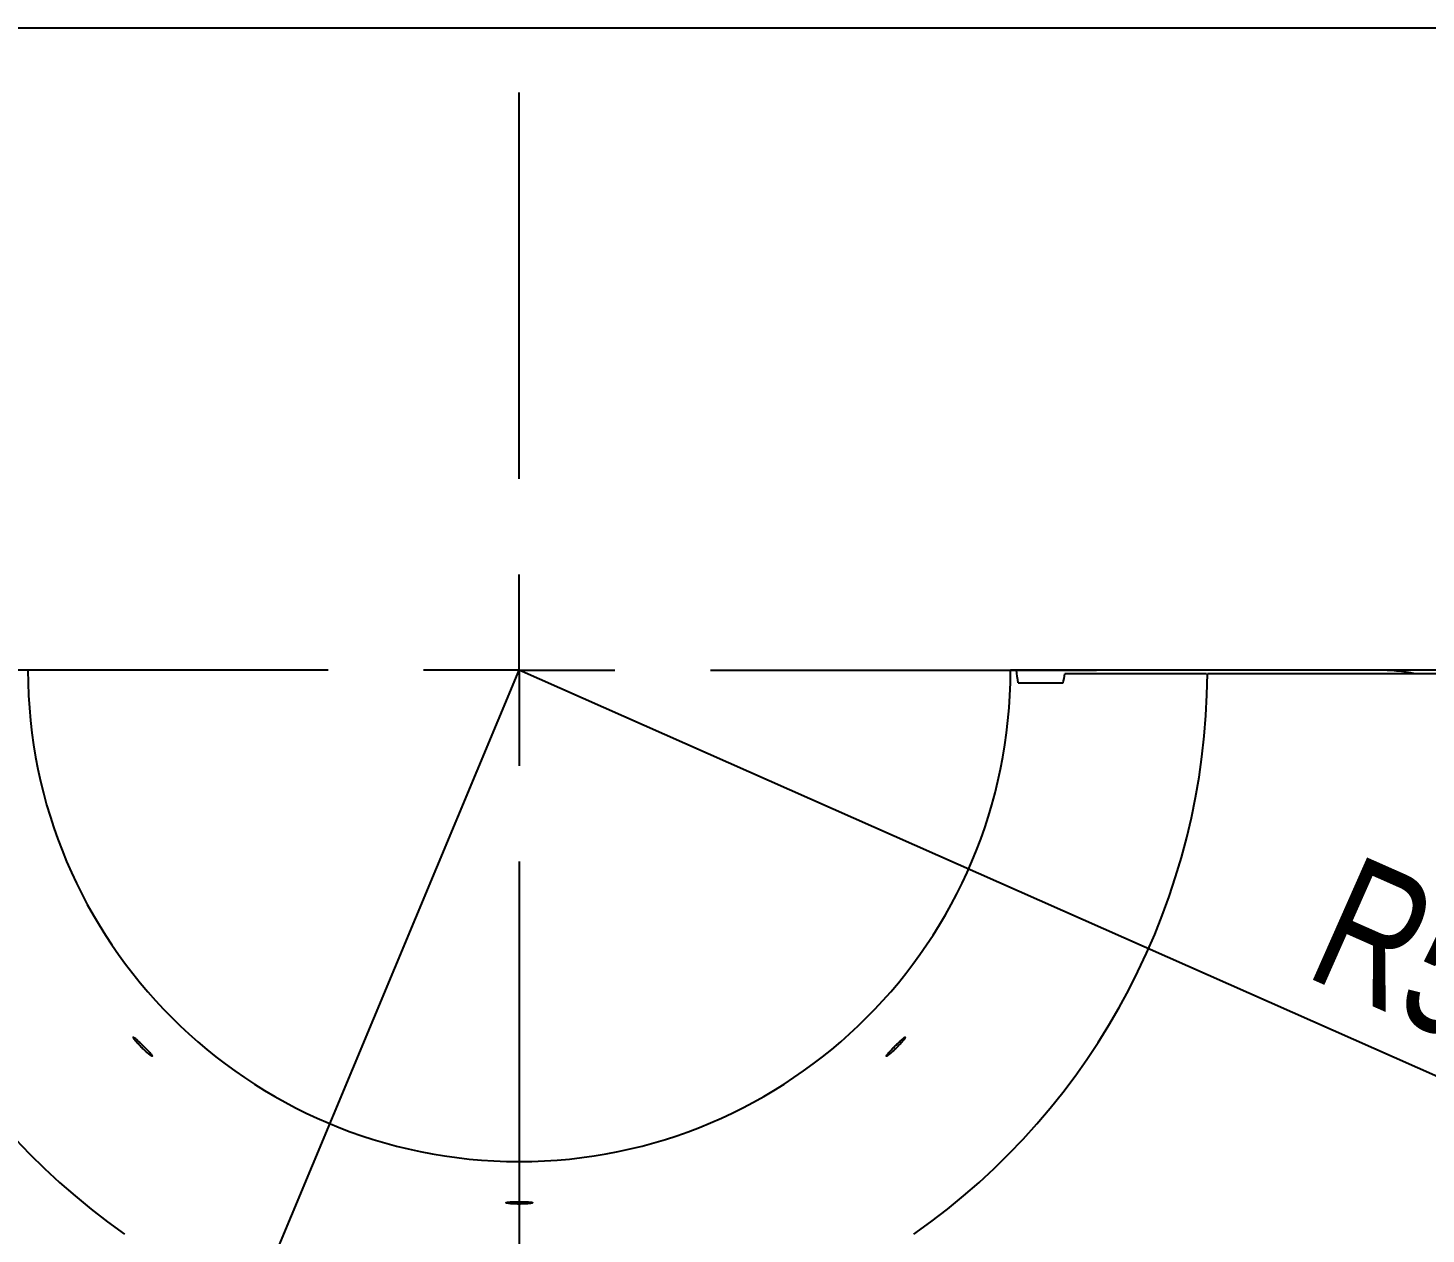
# Model space of a CAD drawing. Header units: millimetres. Extents: x 8 to 862, y 8 to 585.
# Drawn here: x 726.32 to 762.88, y 553.46 to 585 of the extents above; entities that cross this region are included whole.
import ezdxf

# ---------------------------------------------------------------- set-up
doc = ezdxf.new("R2010")
doc.units = ezdxf.units.MM
doc.linetypes.add('CENTERX2', pattern=[20.32, 12.7, -2.54, 2.54, -2.54])
doc.layers.add('CENTERLINE', color=4, linetype='CENTERX2')
doc.layers.add('DIMENSIONS', color=2, linetype='Continuous')
doc.layers.add('OUTLINE', color=7, linetype='Continuous', lineweight=25)
doc.styles.add('SLDTEXTSTYLE0', font='TXT', dxfattribs={"width": 0.75})
doc.dimstyles.new('SLDDIMSTYLE23', dxfattribs={"dimtxt": 3.5, "dimasz": 2, "dimexe": 0, "dimexo": 0.0625, "dimgap": 0.875, "dimtad": 1, "dimrnd": 1e-09, "dimzin": 12, "dimdsep": 46, "dimtxsty": 'SLDTEXTSTYLE0', "dimsah": 1, "dimcen": 0, "dimadec": 0, "dimazin": 3, "dimtfac": 1, "dimtofl": 0, "dimtmove": 0, "dimatfit": 3, "dimfxl": 0, "dimfrac": 2, "dimtolj": 1, "dimtzin": 12, "dimarcsym": 0})
doc.dimstyles.new('SLDDIMSTYLE9', dxfattribs={"dimtxt": 3.5, "dimasz": 2, "dimexe": 0, "dimexo": 0.0625, "dimgap": 0.875, "dimtad": 1, "dimrnd": 1e-09, "dimzin": 12, "dimdsep": 46, "dimtxsty": 'SLDTEXTSTYLE0', "dimsah": 1, "dimcen": 0, "dimadec": 0, "dimazin": 3, "dimtfac": 1, "dimtofl": 0, "dimtmove": 0, "dimatfit": 3, "dimfxl": 0, "dimfrac": 2, "dimtolj": 1, "dimtzin": 12, "dimarcsym": 0})

# ---------------------------------------------------------------- blocks, each defined once
blk = doc.blocks.new('_D_87')
at = {"layer": 'DIMENSIONS'}
blk.add_line((791.29, 545.141), (739.166, 568.209), dxfattribs=at)
blk.add_arc((739.166, 568.209), 131.85, 291.26696, 338.13735, dxfattribs=at)
blk.add_solid([(791.29, 545.141), (789.663, 546.408), (789.258, 545.493)], dxfattribs=at)
at = {"layer": 'DIMENSIONS', "insert": (761.078, 563.428), "char_height": 3.5, "attachment_point": 1, "rotation": 336.1278, "style": 'SLDTEXTSTYLE0'}
blk.add_mtext('R57', dxfattribs=at)
blk = doc.blocks.new('_D_91')
at = {"layer": 'DIMENSIONS'}
blk.add_line((713.624, 507.081), (739.166, 568.209), dxfattribs=at)
blk.add_solid([(713.624, 507.081), (714.856, 508.733), (713.934, 509.119)], dxfattribs=at)
at = {"layer": 'DIMENSIONS', "insert": (722.421, 539.794), "char_height": 3.5, "attachment_point": 1, "rotation": 67.3225, "style": 'SLDTEXTSTYLE0'}
blk.add_mtext('R66,25', dxfattribs=at)
blk = doc.blocks.new('SW_CENTERMARKSYMBOL_0')
at = {"layer": 'CENTERLINE', "color": 0}
for p, q in [((0, 5), (0, 15.1)), ((0, 0), (0, 2.5)), ((-5, 0), (-15.1, 0)), ((0, 0), (-2.5, 0)), ((0, 0), (0, -2.5)), ((0, 0), (2.5, 0)), ((5, 0), (15.1, 0)), ((0, -5), (0, -79.679))]:
    blk.add_line(p, q, dxfattribs=at)

msp = doc.modelspace()

# ---------------------------------------------------------------- linework, layer by layer
at = {"layer": 'OUTLINE'}
for p, q in [((8, 585), (832, 585)), ((752.1691, 568.20876), (752.01604, 568.20876)), ((761.612, 568.20876), (752.1691, 568.20876)), ((754.16571, 568.10876), (753.43321, 568.10876)), ((773.18472, 568.10876), (758.47006, 568.10876)), ((764.612, 568.20876), (761.612, 568.20876)), ((752.21373, 567.87376), (753.3953, 567.87376))]:
    msp.add_line(p, q, dxfattribs=at)
for radius, start, end in [(40.67122, 180, 0), (34.01882, 180.168424, 359.831576), (18, 180.318312, 235), (12.85, 180, 0), (18, 305, 359.681688)]:
    msp.add_arc((739.16604, 568.20876), radius, start, end, dxfattribs=at)
for centre, major_axis, ratio, start_param, end_param in [((739.16604, 566.26847), (0, 13.28641), 0.98927933, 4.83350681, 4.85894875), ((739.16604, 570.33991), (0, 14.59334), 0.98927933, 4.54258279, 4.55889891), ((761.612, 566.47671), (3, 0), 0.57735027, 1.23392752, 1.57079633)]:
    msp.add_ellipse(centre, major_axis=major_axis, ratio=ratio, start_param=start_param, end_param=end_param, dxfattribs=at)
for points, knots in [([(755.69625, 568.10876), (755.58212, 568.10876), (755.35387, 568.10876), (755.05838, 568.10876), (754.79758, 568.10876), (754.54597, 568.10876), (754.31817, 568.10876), (754.21658, 568.10876), (754.16571, 568.10876)], [0, 0, 0, 0, 0.14583742, 0.29167324, 0.43827885, 0.58488319, 0.79216748, 1, 1, 1, 1]), ([(757.14474, 568.10876), (757.10565, 568.10876), (756.95853, 568.10876), (756.64443, 568.10876), (756.20731, 568.10876), (755.8666, 568.10876), (755.69625, 568.10876)], [0, 0, 0, 0, 0.10730894, 0.40386701, 0.70193363, 1, 1, 1, 1]), ([(758.47006, 568.10876), (758.34351, 568.10876), (758.08936, 568.10876), (757.78955, 568.10876), (757.54951, 568.10876), (757.36818, 568.10876), (757.24175, 568.10876), (757.17557, 568.10876), (757.16863, 568.10876), (757.16577, 568.10876)], [0, 0, 0, 0, 0.15596852, 0.31322827, 0.45678858, 0.60034937, 0.74808093, 0.89581164, 1, 1, 1, 1]), ([(729.46247, 558.1827), (729.48385, 558.16542), (729.52661, 558.13086), (729.56251, 558.10996), (729.57142, 558.1153), (729.55085, 558.14808), (729.50374, 558.20432), (729.43561, 558.27819), (729.35452, 558.36164), (729.26976, 558.44543), (729.19084, 558.52005), (729.12634, 558.57682), (729.08318, 558.60899), (729.06596, 558.61262), (729.07653, 558.58723), (729.11383, 558.53584), (729.17397, 558.46457), (729.25063, 558.38169), (729.33502, 558.2972), (729.40852, 558.22879), (729.44745, 558.19553), (729.46247, 558.1827)], [0, 0, 0, 0, 0.05369142, 0.10738335, 0.16106179, 0.21473274, 0.26841214, 0.32210496, 0.37579602, 0.42947207, 0.48314305, 0.53682675, 0.59051966, 0.64420682, 0.69787856, 0.75155469, 0.80524405, 0.85893721, 0.91261782, 0.96628884, 1, 1, 1, 1]), ([(748.82779, 558.14905), (748.84863, 558.16571), (748.89032, 558.19901), (748.97238, 558.27365), (749.05724, 558.35678), (749.13717, 558.44124), (749.20285, 558.51679), (749.24734, 558.57474), (749.26593, 558.60815), (749.25673, 558.61307), (749.22077, 558.58896), (749.16188, 558.53878), (749.08631, 558.46851), (749.00228, 558.38641), (748.91914, 558.30189), (748.84635, 558.22434), (748.79241, 558.16225), (748.76368, 558.12213), (748.76403, 558.10869), (748.78862, 558.12016), (748.81689, 558.14101), (748.82779, 558.14905)], [0, 0, 0, 0, 0.05369323, 0.10738608, 0.16107025, 0.21474158, 0.26841713, 0.32210789, 0.37580021, 0.42947904, 0.48315095, 0.53683232, 0.59052574, 0.64421479, 0.69788897, 0.75156114, 0.80524697, 0.85894217, 0.91262405, 0.96629631, 1, 1, 1, 1]), ([(738.94236, 554.25742), (738.9751, 554.25509), (739.04058, 554.25044), (739.1597, 554.24815), (739.27772, 554.25008), (739.38362, 554.25608), (739.46489, 554.26502), (739.51251, 554.2754), (739.52106, 554.28566), (739.4896, 554.29458), (739.42168, 554.30141), (739.32493, 554.30585), (739.21026, 554.30789), (739.09062, 554.30758), (738.9795, 554.30492), (738.88939, 554.29984), (738.83047, 554.29241), (738.8093, 554.28304), (738.82868, 554.27265), (738.87786, 554.26364), (738.9244, 554.25915), (738.94236, 554.25742)], [0, 0, 0, 0, 0.05368407, 0.10736858, 0.16104235, 0.21471558, 0.26840261, 0.3220948, 0.37578133, 0.42944945, 0.48312765, 0.53681886, 0.59051123, 0.64418944, 0.69786003, 0.75154117, 0.80523502, 0.85892432, 0.91259767, 0.96627053, 1, 1, 1, 1])]:
    msp.add_open_spline(points, degree=3, knots=knots, dxfattribs=at)

# ---------------------------------------------------------------- block references
at = {"layer": 'CENTERLINE'}
msp.add_blockref('SW_CENTERMARKSYMBOL_0', (739.16604, 568.20876), dxfattribs=at)

# ---------------------------------------------------------------- dimensions: what is measured, and where the dimension line sits
at = {"layer": 'DIMENSIONS'}
for mpoint, dimstyle, picture, middle in [((713.62376, 507.08059), 'SLDDIMSTYLE9', '_D_91', (729.30075, 544.59898)), ((791.28972, 545.14098), 'SLDDIMSTYLE23', '_D_87', (763.05269, 557.63754))]:
    dim = msp.add_radius_dim(center=(739.16604, 568.20876), mpoint=mpoint, dimstyle=dimstyle, dxfattribs=at)
    dim.commit()
    dim.dimension.update_dxf_attribs({"geometry": picture, "text_midpoint": middle, "dimtype": 164})

doc.saveas('drawing.dxf')
